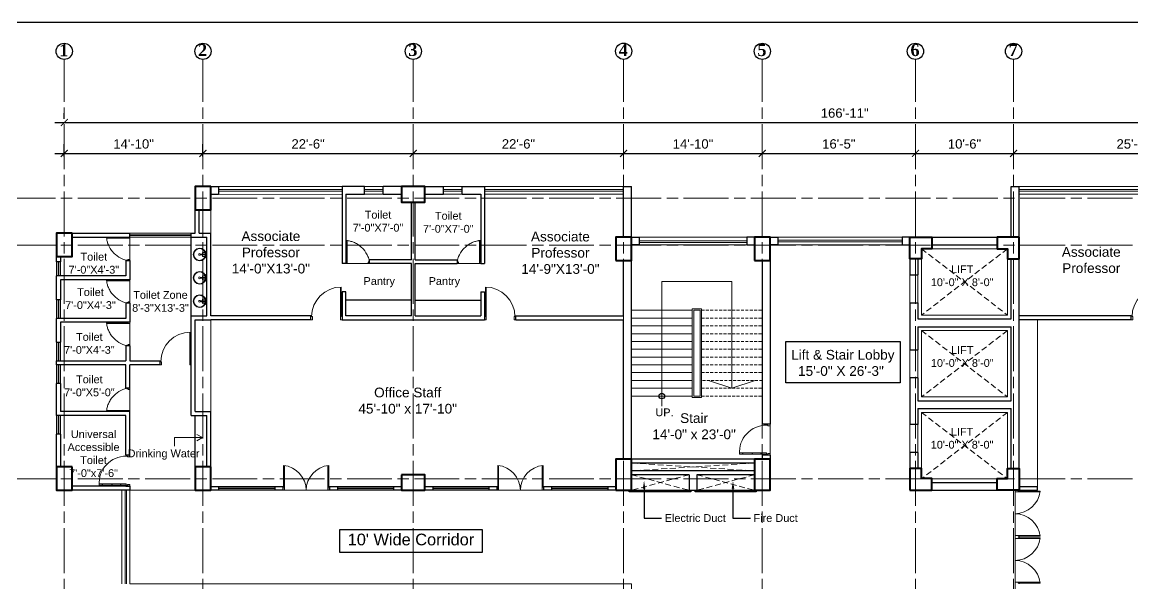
# Model space of a CAD drawing. Header units: inches. Extents: x -12 to 20935469, y -1604 to 24729220.
# Drawn here: x 20895921 to 20897346, y 24719476 to 24720196 of the extents above; entities that cross this region are included whole.
import ezdxf
from ezdxf import colors
from ezdxf.entities.mleader import LeaderData, LeaderLine
from ezdxf.math import Vec2, Vec3

# ---------------------------------------------------------------- set-up
doc = ezdxf.new("R2010")
doc.units = ezdxf.units.IN
doc.header["$LTSCALE"] = 0.03
doc.header["$MEASUREMENT"] = 0
doc.header["$PDMODE"] = 32
doc.header["$PDSIZE"] = 15
doc.linetypes.add('ACAD_ISO08W100', pattern=[36, 24, -3, 6, -3])
doc.linetypes.add('DASHED2', pattern=[0.375, 0.25, -0.125])
for name, color, linetype, lineweight in [('column', 1, 'Continuous', 40), ('Dim Line', 252, 'Continuous', 13), ('Door', 7, 'Continuous', 18), ('Dot', 253, 'Continuous', 0), ('Gas', 21, 'Continuous', 5), ('Glass Line', 252, 'Continuous', 9), ('Grid Line', 252, 'Continuous', 18), ('Hatch', 253, 'Continuous', 15), ('Main Wall', 7, 'Continuous', 30), ('RAIL', 23, 'Continuous', 13), ('STAIR', 46, 'Continuous', 15), ('TOILET FIXTURE', 142, 'Continuous', 5), ('wind.', 150, 'Continuous', 20)]:
    doc.layers.add(name, color=color, linetype=linetype, lineweight=lineweight)
doc.layers.add('FUR', color=251, linetype='Continuous')
doc.layers.add('TEXT', color=7, linetype='Continuous')
doc.styles.add('2', font='swisscl.ttf')
doc.styles.add('RomanS', font='arial.ttf', dxfattribs={"height": 12})
doc.styles.get("Standard").update_dxf_attribs({"font": 'timesbd.ttf'})
doc.dimstyles.new('Aec_Arch_I', dxfattribs={"dimscale": 96, "dimtxt": 12, "dimasz": 0.09375, "dimexe": 0.125, "dimexo": 0.125, "dimgap": 0.0625, "dimtad": 1, "dimdec": 0, "dimzin": 3, "dimdsep": 46, "dimlunit": 4, "dimtxsty": 'RomanS', "dimblk1": 'ARCHTICK', "dimblk2": 'ARCHTICK', "dimsah": 1, "dimcen": 0.09375, "dimdle": 0.125, "dimadec": 0, "dimazin": 0, "dimtfac": 0.75, "dimtdec": 0, "dimtmove": 2, "dimatfit": 3, "dimldrblk": 'ARCHTICK', "dimfxl": 1, "dimfrac": 1, "dimtolj": 1, "dimtzin": 0, "dimarcsym": 0})

# ---------------------------------------------------------------- blocks, each defined once
blk = doc.blocks.new('_ArchTick')
at = {"color": 0, "linetype": 'ByBlock', "lineweight": 35, "const_width": 0.15}
blk.add_lwpolyline([(-0.5, -0.5), (0.5, 0.5)], dxfattribs=at)
blk = doc.blocks.new('*D14')
at = {"layer": 'Defpoints', "color": 0, "transparency": 16777216}
for p in [(20831126.3, 24724578.2), (20830948.3, 24724562.3), (20831126.3, 24724562.3)]:
    blk.add_point(p, dxfattribs=at)
at = {"layer": 'Dim Line', "color": 0, "lineweight": -2, "transparency": 16777216}
for p, q in [((20830948.3, 24724574.3), (20830948.3, 24724590.2)), ((20831126.3, 24724574.3), (20831126.3, 24724590.2)), ((20830936.3, 24724578.2), (20831138.3, 24724578.2))]:
    blk.add_line(p, q, dxfattribs=at)
at = {"layer": 'Dim Line', "color": 0, "lineweight": -2, "transparency": 16777216, "xscale": 9, "yscale": 9, "zscale": 9, "rotation": 180}
blk.add_blockref('_ArchTick', (20830948.3, 24724578.2), dxfattribs=at)
at = {"layer": 'Dim Line', "color": 0, "lineweight": -2, "transparency": 16777216, "xscale": 9, "yscale": 9, "zscale": 9}
blk.add_blockref('_ArchTick', (20831126.3, 24724578.2), dxfattribs=at)
at = {"layer": 'Dim Line', "color": 0, "transparency": 16777216, "insert": (20831037.3, 24724590.3), "char_height": 12, "attachment_point": 5, "style": 'RomanS'}
blk.add_mtext('\\A1;14\'-10"', dxfattribs=at)
blk = doc.blocks.new('*D7')
at = {"layer": 'Defpoints', "color": 0, "transparency": 16777216}
for p in [(20831396.3, 24724578.2), (20831396.3, 24724578.2), (20831126.3, 24724562.3)]:
    blk.add_point(p, dxfattribs=at)
at = {"layer": 'Dim Line', "color": 0, "lineweight": -2, "transparency": 16777216}
for p, q in [((20831126.3, 24724574.3), (20831126.3, 24724590.2)), ((20831114.3, 24724578.2), (20831408.3, 24724578.2))]:
    blk.add_line(p, q, dxfattribs=at)
at = {"layer": 'Dim Line', "color": 0, "lineweight": -2, "transparency": 16777216, "xscale": 9, "yscale": 9, "zscale": 9, "rotation": 180}
blk.add_blockref('_ArchTick', (20831126.3, 24724578.2), dxfattribs=at)
at = {"layer": 'Dim Line', "color": 0, "lineweight": -2, "transparency": 16777216, "xscale": 9, "yscale": 9, "zscale": 9}
blk.add_blockref('_ArchTick', (20831396.3, 24724578.2), dxfattribs=at)
at = {"layer": 'Dim Line', "color": 0, "transparency": 16777216, "insert": (20831261.3, 24724590.3), "char_height": 12, "attachment_point": 5, "style": 'RomanS'}
blk.add_mtext('\\A1;22\'-6"', dxfattribs=at)
blk = doc.blocks.new('*D8')
at = {"layer": 'Defpoints', "color": 0, "transparency": 16777216}
for p in [(20831396.3, 24724578.2), (20831666.3, 24724578.2), (20831666.3, 24724578.2)]:
    blk.add_point(p, dxfattribs=at)
at = {"layer": 'Dim Line', "color": 0, "lineweight": -2, "transparency": 16777216}
blk.add_line((20831384.3, 24724578.2), (20831678.3, 24724578.2), dxfattribs=at)
at = {"layer": 'Dim Line', "color": 0, "lineweight": -2, "transparency": 16777216, "xscale": 9, "yscale": 9, "zscale": 9, "rotation": 180}
blk.add_blockref('_ArchTick', (20831396.3, 24724578.2), dxfattribs=at)
at = {"layer": 'Dim Line', "color": 0, "lineweight": -2, "transparency": 16777216, "xscale": 9, "yscale": 9, "zscale": 9}
blk.add_blockref('_ArchTick', (20831666.3, 24724578.2), dxfattribs=at)
at = {"layer": 'Dim Line', "color": 0, "transparency": 16777216, "insert": (20831531.3, 24724590.3), "char_height": 12, "attachment_point": 5, "style": 'RomanS'}
blk.add_mtext('\\A1;22\'-6"', dxfattribs=at)
blk = doc.blocks.new('*D9')
at = {"layer": 'Defpoints', "color": 0, "transparency": 16777216}
for p in [(20831666.3, 24724578.2), (20831844.3, 24724578.2), (20831844.3, 24724578.2)]:
    blk.add_point(p, dxfattribs=at)
at = {"layer": 'Dim Line', "color": 0, "lineweight": -2, "transparency": 16777216}
blk.add_line((20831654.3, 24724578.2), (20831856.3, 24724578.2), dxfattribs=at)
at = {"layer": 'Dim Line', "color": 0, "lineweight": -2, "transparency": 16777216, "xscale": 9, "yscale": 9, "zscale": 9, "rotation": 180}
blk.add_blockref('_ArchTick', (20831666.3, 24724578.2), dxfattribs=at)
at = {"layer": 'Dim Line', "color": 0, "lineweight": -2, "transparency": 16777216, "xscale": 9, "yscale": 9, "zscale": 9}
blk.add_blockref('_ArchTick', (20831844.3, 24724578.2), dxfattribs=at)
at = {"layer": 'Dim Line', "color": 0, "transparency": 16777216, "insert": (20831755.3, 24724590.3), "char_height": 12, "attachment_point": 5, "style": 'RomanS'}
blk.add_mtext('\\A1;14\'-10"', dxfattribs=at)
blk = doc.blocks.new('*D21')
at = {"layer": 'Defpoints', "color": 0, "transparency": 16777216}
for p in [(20831844.3, 24724578.2), (20832040.8, 24724578.2), (20832040.8, 24724578.2)]:
    blk.add_point(p, dxfattribs=at)
at = {"layer": 'Dim Line', "color": 0, "lineweight": -2, "transparency": 16777216}
for p, q in [((20831832.3, 24724578.2), (20832052.8, 24724578.2)), ((20831844.3, 24724566.2), (20831844.3, 24724566.2)), ((20832040.8, 24724566.2), (20832040.8, 24724566.2))]:
    blk.add_line(p, q, dxfattribs=at)
at = {"layer": 'Dim Line', "color": 0, "lineweight": -2, "transparency": 16777216, "xscale": 9, "yscale": 9, "zscale": 9, "rotation": 180}
blk.add_blockref('_ArchTick', (20831844.3, 24724578.2), dxfattribs=at)
at = {"layer": 'Dim Line', "color": 0, "lineweight": -2, "transparency": 16777216, "xscale": 9, "yscale": 9, "zscale": 9}
blk.add_blockref('_ArchTick', (20832040.8, 24724578.2), dxfattribs=at)
at = {"layer": 'Dim Line', "color": 0, "transparency": 16777216, "insert": (20831942.5, 24724590.3), "char_height": 12, "attachment_point": 5, "style": 'RomanS'}
blk.add_mtext('\\A1;16\'-5"', dxfattribs=at)
blk = doc.blocks.new('*D22')
at = {"layer": 'Defpoints', "color": 0, "transparency": 16777216}
for p in [(20832040.8, 24724578.2), (20832166.8, 24724578.2), (20832166.8, 24724578.2)]:
    blk.add_point(p, dxfattribs=at)
at = {"layer": 'Dim Line', "color": 0, "lineweight": -2, "transparency": 16777216}
for p, q in [((20832028.8, 24724578.2), (20832178.8, 24724578.2)), ((20832040.8, 24724566.2), (20832040.8, 24724566.2)), ((20832166.8, 24724566.2), (20832166.8, 24724566.2))]:
    blk.add_line(p, q, dxfattribs=at)
at = {"layer": 'Dim Line', "color": 0, "lineweight": -2, "transparency": 16777216, "xscale": 9, "yscale": 9, "zscale": 9, "rotation": 180}
blk.add_blockref('_ArchTick', (20832040.8, 24724578.2), dxfattribs=at)
at = {"layer": 'Dim Line', "color": 0, "lineweight": -2, "transparency": 16777216, "xscale": 9, "yscale": 9, "zscale": 9}
blk.add_blockref('_ArchTick', (20832166.8, 24724578.2), dxfattribs=at)
at = {"layer": 'Dim Line', "color": 0, "transparency": 16777216, "insert": (20832103.8, 24724590.3), "char_height": 12, "attachment_point": 5, "style": 'RomanS'}
blk.add_mtext('\\A1;10\'-6"', dxfattribs=at)
blk = doc.blocks.new('*D23')
at = {"layer": 'Defpoints', "color": 0, "transparency": 16777216}
for p in [(20832166.8, 24724578.2), (20832473.8, 24724578.2), (20832473.8, 24724578.2)]:
    blk.add_point(p, dxfattribs=at)
at = {"layer": 'Dim Line', "color": 0, "lineweight": -2, "transparency": 16777216}
for p, q in [((20832154.8, 24724578.2), (20832485.8, 24724578.2)), ((20832166.8, 24724566.2), (20832166.8, 24724566.2)), ((20832473.8, 24724566.2), (20832473.8, 24724566.2))]:
    blk.add_line(p, q, dxfattribs=at)
at = {"layer": 'Dim Line', "color": 0, "lineweight": -2, "transparency": 16777216, "xscale": 9, "yscale": 9, "zscale": 9, "rotation": 180}
blk.add_blockref('_ArchTick', (20832166.8, 24724578.2), dxfattribs=at)
at = {"layer": 'Dim Line', "color": 0, "lineweight": -2, "transparency": 16777216, "xscale": 9, "yscale": 9, "zscale": 9}
blk.add_blockref('_ArchTick', (20832473.8, 24724578.2), dxfattribs=at)
at = {"layer": 'Dim Line', "color": 0, "transparency": 16777216, "insert": (20832320.3, 24724590.3), "char_height": 12, "attachment_point": 5, "style": 'RomanS'}
blk.add_mtext('\\A1;25\'-7"', dxfattribs=at)
blk = doc.blocks.new('*D13')
at = {"layer": 'Defpoints', "color": 0, "transparency": 16777216}
for p in [(20832951.8, 24724617.8), (20830948.3, 24724610.7), (20832951.8, 24724610.7)]:
    blk.add_point(p, dxfattribs=at)
at = {"layer": 'Dim Line', "color": 0, "lineweight": -2, "transparency": 16777216}
for p, q in [((20830948.3, 24724622.7), (20830948.3, 24724629.8)), ((20832951.8, 24724622.7), (20832951.8, 24724629.8)), ((20830936.3, 24724617.8), (20832963.8, 24724617.8))]:
    blk.add_line(p, q, dxfattribs=at)
at = {"layer": 'Dim Line', "color": 0, "lineweight": -2, "transparency": 16777216, "xscale": 9, "yscale": 9, "zscale": 9, "rotation": 180}
blk.add_blockref('_ArchTick', (20830948.3, 24724617.8), dxfattribs=at)
at = {"layer": 'Dim Line', "color": 0, "lineweight": -2, "transparency": 16777216, "xscale": 9, "yscale": 9, "zscale": 9}
blk.add_blockref('_ArchTick', (20832951.8, 24724617.8), dxfattribs=at)
at = {"layer": 'Dim Line', "color": 0, "transparency": 16777216, "insert": (20831950, 24724629.9), "char_height": 12, "attachment_point": 5, "style": 'RomanS'}
blk.add_mtext('\\A1;166\'-11"', dxfattribs=at)
blk = doc.blocks.new('Door_45')
at = {"layer": 'Door'}
for p, q in [((1.5, 5), (1.5, 44)), ((1.5, 40), (2.2, 40)), ((2.2, 40), (2.2, 39.5)), ((2.2, 39.5), (2.7, 39.5)), ((2.7, 39.5), (2.7, 40)), ((2.7, 40), (3.5, 40)), ((3.5, 44), (3.5, 5)), ((1.5, 25.8), (2.2, 25.8)), ((2.2, 25.8), (2.2, 25.3)), ((2.2, 25.3), (2.7, 25.3)), ((2.7, 25.8), (3.5, 25.8)), ((2.7, 25.3), (2.7, 25.8)), ((0, 0), (0, 5)), ((0, 5), (1.5, 5)), ((1.5, 12.6), (2.2, 12.6)), ((3.5, 5), (1.5, 5)), ((1.5, 5), (1.5, 3)), ((1.5, 3), (2.5, 3)), ((2.2, 12.6), (2.2, 13.1)), ((2.2, 13.1), (2.7, 13.1)), ((2.5, 3), (2.5, 0)), ((2.7, 13.1), (2.7, 12.6)), ((2.7, 12.6), (3.5, 12.6)), ((42.5, 3), (42.5, 0)), ((43.5, 3), (42.5, 3)), ((45, 5), (43.5, 5)), ((43.5, 5), (43.5, 3)), ((45, 0), (45, 5)), ((2.5, 0), (0, 0)), ((42.5, 0), (45, 0))]:
    blk.add_line(p, q, dxfattribs=at)
blk.add_arc((4.7, 5.3), 38.8, 359.6233, 94.6685, dxfattribs=at)
blk = doc.blocks.new('A$C36295410')
at = {"layer": 'Door'}
for p, q in [((1, 4), (1, 32)), ((2, 0), (2, 32)), ((58, 0), (58, 32)), ((59, 4), (59, 32)), ((1, 5), (0, 5)), ((2, 4), (1, 4)), ((58, 4), (59, 4)), ((59, 5), (60, 5)), ((2, 0), (0, 0)), ((58, 0), (60, 0))]:
    blk.add_line(p, q, dxfattribs=at)
for centre, start, end in [((-2.5, -0.3), 0.5906, 83.7783), ((62.5, -0.3), 96.2217, 179.4094)]:
    blk.add_arc(centre, 32.5, start, end, dxfattribs=at)
blk = doc.blocks.new('sssss-flat-876')
at = {"layer": 'Door', "linetype": 'Continuous', "ltscale": 3}
blk.add_line((3666.5, 84027.2), (3666.5, 84055.7), dxfattribs=at)
at = {"layer": 'Door', "linetype": 'Continuous', "ltscale": 3, "extrusion": (-7.21527e-09, -3.35624e-18, 1), "elevation": 0}
for points in [[(3666.5, 84057.2), (3666.5, 84055.7), (3668.4, 84055.7), (3668.4, 84056.5), (3670.2, 84056.5), (3670.2, 84057.2)], [(3668.4, 84055.7), (3696.2, 84055.7), (3696.2, 84056.5), (3668.4, 84056.5)]]:
    blk.add_lwpolyline(points, close=True, dxfattribs=at)
at = {"layer": 'Door', "linetype": 'Continuous', "ltscale": 3, "flags": 128}
blk.add_lwpolyline([(3670.2, 84027.2, 0.04096), (3675.5, 84028.9, 0.082496), (3684.9, 84034.8, 0.052187), (3689.7, 84040, 0.043988), (3692.9, 84045, 0.036571), (3694.8, 84049.6, 0.034751), (3695.9, 84054.2, 0.011435), (3696.2, 84055.7)], format="xyb", dxfattribs=at)
at = {"layer": 'Door', "linetype": 'Continuous', "ltscale": 3}
blk.add_lwpolyline([(3666.5, 84027.2), (3666.5, 84028.7), (3668.4, 84028.7), (3668.4, 84027.9), (3670.2, 84027.9), (3670.2, 84027.2)], close=True, dxfattribs=at)
blk = doc.blocks.new('$D40')
at = {"layer": 'Door'}
for p, q in [((1, 4), (1, 42)), ((2, 0), (2, 42)), ((1, 5), (0, 5)), ((2, 0), (0, 0)), ((2, 4), (1, 4)), ((39, 4), (38, 4)), ((38, 4), (38, 0)), ((40, 0), (38, 0)), ((40, 5), (39, 5)), ((39, 5), (39, 4))]:
    blk.add_line(p, q, dxfattribs=at)
blk.add_arc((1, 4), 38, 0, 90, dxfattribs=at)
blk = doc.blocks.new('7-flat-72')
at = {"layer": 'Glass Line', "color": 8, "ltscale": 20}
for p, q in [((-64478.7, 376960.5), (-64480.3, 376960.5)), ((-64480.3, 376959.5), (-64480.3, 376960.5)), ((-64480.3, 376959.5), (-64480.3, 376960.5)), ((-64478.7, 376959.5), (-64480.3, 376959.5)), ((-64480.3, 376959.1), (-64480.3, 376959.4)), ((-64478.7, 376959.4), (-64480.3, 376959.4)), ((-64478.7, 376959.1), (-64480.3, 376959.1)), ((-64480.2, 376959.4), (-64480.2, 376959.5)), ((-64480.1, 376959.5), (-64480.1, 376960.5)), ((-64479.9, 376959.5), (-64479.9, 376960.5)), ((-64479.5, 376959.5), (-64479.5, 376960.5)), ((-64479.1, 376959.5), (-64479.1, 376960.5)), ((-64478.9, 376959.5), (-64478.9, 376960.5)), ((-64478.9, 376959.4), (-64478.9, 376959.5)), ((-64478.8, 376959.5), (-64478.8, 376960.5)), ((-64478.7, 376959.5), (-64478.7, 376960.5)), ((-64478.7, 376959.1), (-64478.7, 376959.4)), ((-64475.1, 376959.4), (-64476.9, 376959.4)), ((-64476.9, 376959.1), (-64476.9, 376959.4)), ((-64475.1, 376959.1), (-64476.9, 376959.1)), ((-64476.6, 376959.4), (-64476.6, 376966.6)), ((-64475.5, 376966.6), (-64476.6, 376966.6)), ((-64475.5, 376959.4), (-64475.5, 376966.6)), ((-64475.1, 376959.1), (-64475.1, 376959.4)), ((-64473.3, 376960.5), (-64471.7, 376960.5)), ((-64473.3, 376959.5), (-64473.3, 376960.5)), ((-64473.3, 376959.5), (-64473.3, 376960.5)), ((-64473.3, 376959.5), (-64471.7, 376959.5)), ((-64473.3, 376959.1), (-64473.3, 376959.4)), ((-64473.3, 376959.4), (-64471.7, 376959.4)), ((-64473.3, 376959.1), (-64471.7, 376959.1)), ((-64473.1, 376959.5), (-64473.1, 376960.5)), ((-64473.1, 376959.4), (-64473.1, 376959.5)), ((-64472.9, 376959.5), (-64472.9, 376960.5)), ((-64472.5, 376959.5), (-64472.5, 376960.5)), ((-64472.1, 376959.5), (-64472.1, 376960.5)), ((-64471.9, 376959.5), (-64471.9, 376960.5)), ((-64471.9, 376959.4), (-64471.9, 376959.5)), ((-64471.8, 376959.5), (-64471.8, 376960.5)), ((-64471.7, 376959.5), (-64471.7, 376960.5)), ((-64471.7, 376959.1), (-64471.7, 376959.4))]:
    blk.add_line(p, q, dxfattribs=at)
blk.add_circle((-64476, 376968.4, 0), 1.08, dxfattribs=at)
for radius, start, end in [(8.1, 273.8334, 266.1883), (7.55, 274.115, 265.9068)]:
    blk.add_arc((-64476, 376968.4, 0), radius, start, end, dxfattribs=at)
blk = doc.blocks.new('SFSFSFS-flat-72')
at = {"layer": 'TOILET FIXTURE', "ltscale": 0.2}
blk.add_lwpolyline([(-3918.5, -3608.1), (-3918.5, -3602.7), (-3923.9, -3602.7), (-3923.9, -3608.1)], close=True, dxfattribs=at)
at = {"layer": 'TOILET FIXTURE', "ltscale": 20}
blk.add_blockref('7-flat-72', (60554.8, -380567.2), dxfattribs=at)
blk = doc.blocks.new('fff')
at = {"layer": 'Grid Line', "color": 252, "linetype": 'ACAD_ISO08W100', "lineweight": 9, "ltscale": 80, "true_color": 0x939598}
for p, q in [((20830948.3, 24723521.1), (20830948.3, 24724698.8)), ((20831126.3, 24723521.1), (20831126.3, 24724698.8)), ((20831396.3, 24723521.1), (20831396.3, 24724698.8)), ((20831666.3, 24723521.1), (20831666.3, 24724698.8)), ((20831844.3, 24723521.1), (20831844.3, 24724698.8)), ((20832040.8, 24723521.1), (20832040.8, 24724698.8)), ((20832166.8, 24723521.1), (20832166.8, 24724698.8)), ((20833096.9, 24724520.6), (20830726.1, 24724520.6)), ((20833096.9, 24724460.6), (20830726.1, 24724460.6)), ((20833096.9, 24724160.7), (20830726.1, 24724160.7))]:
    blk.add_line(p, q, dxfattribs=at)
at = {"layer": 'Dim Line'}
for base, p1, p2, picture, middle in [((20832951.7523, 24724617.8128), (20830948.3088, 24724610.7482), (20832951.7523, 24724610.7482), '*D13', (20831950.0306, 24724629.9397)), ((20831126.3, 24724578.2), (20830948.3, 24724562.3), (20831126.3, 24724562.3), '*D14', (20831037.3, 24724590.3)), ((20831396.3, 24724578.2), (20831126.3, 24724562.3), (20831396.3, 24724578.2), '*D7', (20831261.3, 24724590.3)), ((20831666.3, 24724578.2), (20831396.3, 24724578.2), (20831666.3, 24724578.2), '*D8', (20831531.3, 24724590.3)), ((20831844.3, 24724578.2), (20831666.3, 24724578.2), (20831844.3, 24724578.2), '*D9', (20831755.3, 24724590.3)), ((20832040.7792, 24724578.1666), (20831844.25, 24724578.1666), (20832040.7792, 24724578.1666), '*D21', (20831942.5146, 24724590.2934)), ((20832166.8, 24724578.2), (20832040.8, 24724578.2), (20832166.8, 24724578.2), '*D22', (20832103.8, 24724590.3)), ((20832473.8, 24724578.2), (20832166.8, 24724578.2), (20832473.8, 24724578.2), '*D23', (20832320.3, 24724590.3))]:
    dim = blk.add_linear_dim(base=base, p1=p1, p2=p2, dimstyle='Aec_Arch_I', dxfattribs=at)
    dim.commit()
    dim.dimension.update_dxf_attribs({"geometry": picture, "text_midpoint": middle})

msp = doc.modelspace()

# ---------------------------------------------------------------- linework, layer by layer
for p, q in [((20896137.6, 24719819.5), (20896137.6, 24719920.5)), ((20896407.2, 24719887.5), (20896407.2, 24719887.5)), ((20896420.1, 24719839.5), (20896336.1, 24719839.5)), ((20896425.1, 24719839.5), (20896509.1, 24719839.5)), ((20896142.6, 24719625.6), (20896142.6, 24719691.6)), ((20896053.6, 24719600.8), (20896058.6, 24719600.8)), ((20896255.1, 24719600.6), (20896255.1, 24719595.6)), ((20896315.1, 24719600.6), (20896315.1, 24719595.6)), ((20896530.1, 24719595.6), (20896530.1, 24719600.6)), ((20896590.1, 24719595.6), (20896590.1, 24719600.6))]:
    msp.add_line(p, q)
for points in [[(20896900.9, 24719786.4), (20897047.4, 24719786.4), (20897047.4, 24719733.7), (20896900.9, 24719733.7)], [(20896699.5, 24719595.6), (20896778.8, 24719595.6), (20896778.8, 24719593.6), (20896699.5, 24719593.6)], [(20896784.6, 24719595.6), (20896862.8, 24719595.6), (20896862.8, 24719593.6), (20896784.6, 24719593.6)], [(20896328.1, 24719545.3), (20896510.8, 24719545.3), (20896510.8, 24719515.7), (20896328.1, 24719515.7)]]:
    msp.add_lwpolyline(points, close=True)
msp.add_circle((20896741.6, 24719716.6), 3.61)
at = {"layer": 'column', "lineweight": 40, "ltscale": 20}
for points in [[(20896162.6, 24719985.5), (20896142.6, 24719985.5), (20896142.6, 24719955.5), (20896162.6, 24719955.5)], [(20896407.6, 24719985.5), (20896407.6, 24719965.5), (20896437.6, 24719965.5), (20896437.6, 24719985.5)], [(20895984.6, 24719925.5), (20895964.6, 24719925.5), (20895964.6, 24719895.5), (20895984.6, 24719895.5)], [(20896682.6, 24719890.6), (20896702.6, 24719890.6), (20896702.6, 24719920.6), (20896682.6, 24719920.6)], [(20896860.6, 24719890.6), (20896880.6, 24719890.6), (20896880.6, 24719920.6), (20896860.6, 24719920.6)], [(20895984.6, 24719625.6), (20895964.6, 24719625.6), (20895964.6, 24719595.6), (20895984.6, 24719595.6)], [(20896162.6, 24719625.6), (20896142.6, 24719625.6), (20896142.6, 24719595.6), (20896162.6, 24719595.6)], [(20896682.6, 24719595.6), (20896702.6, 24719595.6), (20896702.6, 24719635.6), (20896682.6, 24719635.6)], [(20896860.6, 24719595.6), (20896880.6, 24719595.6), (20896880.6, 24719635.6), (20896860.6, 24719635.6)], [(20896407.6, 24719615.6), (20896407.6, 24719595.6), (20896437.6, 24719595.6), (20896437.6, 24719615.6)]]:
    msp.add_lwpolyline(points, close=True, dxfattribs=at)
for points in [[(20897060.1, 24719920.6), (20897088.1, 24719920.6), (20897088.1, 24719905.6), (20897075.1, 24719905.6), (20897075.1, 24719892.6), (20897060.1, 24719892.6), (20897060.1, 24719920.6)], [(20897200.1, 24719920.6), (20897172.1, 24719920.6), (20897172.1, 24719905.6), (20897185.1, 24719905.6), (20897185.1, 24719892.6), (20897200.1, 24719892.6), (20897200.1, 24719920.6)], [(20897060.1, 24719595.6), (20897088.1, 24719595.6), (20897088.1, 24719610.6), (20897075.1, 24719610.6), (20897075.1, 24719623.6), (20897060.1, 24719623.6), (20897060.1, 24719595.6)], [(20897200.1, 24719595.6), (20897172.1, 24719595.6), (20897172.1, 24719610.6), (20897185.1, 24719610.6), (20897185.1, 24719623.6), (20897200.1, 24719623.6), (20897200.1, 24719595.6)]]:
    msp.add_lwpolyline(points, dxfattribs=at)
at = {"layer": 'Defpoints'}
msp.add_lwpolyline([(20895720.1, 24720196.3), (20898159, 24720196.3), (20898159, 24718737.8), (20895720.1, 24718737.8)], close=True, dxfattribs=at)
at = {"layer": 'Dot', "linetype": 'DASHED2', "lineweight": 0, "ltscale": 1000}
for p, q in [((20896702.6, 24719630.6), (20896860.6, 24719620.6)), ((20896860.6, 24719630.6), (20896702.6, 24719620.6)), ((20896776.6, 24719615.6), (20896702.6, 24719595.6)), ((20896702.6, 24719615.6), (20896776.6, 24719595.6)), ((20896786.6, 24719615.6), (20896860.6, 24719595.6)), ((20896860.6, 24719615.6), (20896786.6, 24719595.6))]:
    msp.add_line(p, q, dxfattribs=at)
for points in [[(20897075.1, 24719905.6), (20897185.1, 24719820.6), (20897185.1, 24719905.6), (20897075.1, 24719820.6)], [(20897075.1, 24719800.6), (20897185.1, 24719715.6), (20897185.1, 24719800.6), (20897075.1, 24719715.6)], [(20897075.1, 24719695.6), (20897185.2, 24719610.5), (20897185.2, 24719695.6), (20897075.1, 24719610.5)]]:
    msp.add_lwpolyline(points, dxfattribs=at)
at = {"layer": 'Gas', "color": 0, "lineweight": 5}
for points in [[(20897075.1, 24719820.6), (20897185.1, 24719820.6), (20897185.1, 24719905.6), (20897075.1, 24719905.6)], [(20896792.6, 24719714.6), (20896780.6, 24719714.6), (20896780.6, 24719828.6), (20896792.6, 24719828.6)], [(20896790.6, 24719716.6), (20896782.6, 24719716.6), (20896782.6, 24719826.6), (20896790.6, 24719826.6)], [(20897075.1, 24719715.6), (20897185.1, 24719715.6), (20897185.1, 24719800.6), (20897075.1, 24719800.6)], [(20897075.1, 24719610.5), (20897185.2, 24719610.5), (20897185.2, 24719695.6), (20897075.1, 24719695.6)]]:
    msp.add_lwpolyline(points, close=True, dxfattribs=at)
at = {"layer": 'Hatch', "lineweight": 5}
for p, q in [((20896162.6, 24719925.5), (20896162.6, 24719955.4)), ((20896162.6, 24719696.6), (20896162.6, 24719814.5)), ((20897223.9, 24719600.6), (20897223.9, 24719814.5))]:
    msp.add_line(p, q, dxfattribs=at)
at = {"layer": 'Hatch'}
msp.add_lwpolyline([(20897195.1, 24719354.5), (20897195.1, 24719595.6), (20897060.1, 24719595.6), (20897060.1, 24719910.6), (20896880.6, 24719910.6), (20896880.6, 24719595.6), (20896058.6, 24719595.6), (20896058.6, 24719475.4), (20896702.6, 24719475.4), (20896702.6, 24719354.5)], close=True, dxfattribs=at)
at = {"layer": 'Main Wall', "lineweight": 30}
for p, q in [((20896359.9, 24719985.5), (20896331.1, 24719985.5)), ((20896331.1, 24719985.5), (20896331.1, 24719886.5)), ((20896359.9, 24719975.5), (20896359.9, 24719985.5)), ((20896407.6, 24719985.5), (20896383.9, 24719985.5)), ((20896383.9, 24719975.5), (20896383.9, 24719985.5)), ((20896437.6, 24719985.5), (20896461.4, 24719985.5)), ((20896461.4, 24719975.5), (20896461.4, 24719985.5)), ((20896485.4, 24719985.5), (20896514.1, 24719985.5)), ((20896485.4, 24719975.5), (20896485.4, 24719985.5)), ((20896514.1, 24719985.5), (20896514.1, 24719886.5)), ((20896692.6, 24719985.5), (20896702.6, 24719985.5)), ((20896692.6, 24719920.6), (20896692.6, 24719985.5)), ((20896702.6, 24719920.6), (20896702.6, 24719985.5)), ((20897200.1, 24719623.6), (20897200.1, 24719985.5)), ((20896336.1, 24719975.5), (20896359.9, 24719975.5)), ((20896336.1, 24719975.5), (20896336.1, 24719886.5)), ((20896383.9, 24719975.5), (20896407.6, 24719975.5)), ((20896437.6, 24719975.5), (20896461.4, 24719975.5)), ((20896437.6, 24719975.5), (20896437.6, 24719975.5)), ((20896485.4, 24719975.5), (20896509.1, 24719975.5)), ((20896509.1, 24719975.5), (20896509.1, 24719886.5)), ((20896142.6, 24719925.5), (20896142.6, 24719955.5)), ((20896147.6, 24719925.5), (20896147.6, 24719955.5)), ((20896420.1, 24719891.5), (20896420.1, 24719965.5)), ((20896425.1, 24719891.5), (20896425.1, 24719965.5)), ((20896692.6, 24719939.5), (20896692.6, 24719939.5)), ((20895984.6, 24719925.5), (20896058.6, 24719925.5)), ((20896058.6, 24719920.5), (20896058.6, 24719925.5)), ((20896137.6, 24719925.5), (20896142.6, 24719925.5)), ((20896137.6, 24719920.5), (20896137.6, 24719925.5)), ((20896147.6, 24719925.5), (20896162.6, 24719925.5)), ((20896162.6, 24719819.5), (20896162.6, 24719925.5)), ((20896692.6, 24719933.5), (20896692.6, 24719933.5)), ((20895984.6, 24719920.5), (20896058.6, 24719920.5)), ((20896137.6, 24719920.5), (20896157.6, 24719920.5)), ((20896157.6, 24719819.5), (20896157.6, 24719920.5)), ((20896420.1, 24719891.5), (20896420.1, 24719910.5)), ((20896425.1, 24719891.5), (20896425.1, 24719910.5)), ((20896702.6, 24719635.6), (20896702.6, 24719910.6)), ((20897070.1, 24719920.6), (20897190.1, 24719920.6)), ((20897088.1, 24719910.6), (20897172.1, 24719910.6)), ((20895964.6, 24719888.8), (20895964.6, 24719895.5)), ((20896053.6, 24719890.5), (20896058.6, 24719890.5)), ((20896053.6, 24719890.5), (20896053.6, 24719870.8)), ((20896336.1, 24719886.5), (20896331.1, 24719886.5)), ((20896366.1, 24719891.5), (20896366.1, 24719886.5)), ((20896420.1, 24719891.5), (20896366.1, 24719891.5)), ((20896420.1, 24719886.5), (20896366.1, 24719886.5)), ((20896420.1, 24719819.5), (20896420.1, 24719886.5)), ((20896425.1, 24719891.5), (20896479.1, 24719891.5)), ((20896425.1, 24719886.5), (20896479.1, 24719886.5)), ((20896425.1, 24719819.5), (20896425.1, 24719886.5)), ((20896479.1, 24719891.5), (20896479.1, 24719886.5)), ((20896509.1, 24719886.5), (20896514.1, 24719886.5)), ((20896692.6, 24719819.5), (20896692.6, 24719890.6)), ((20896870.6, 24719890.6), (20896870.6, 24719680.6)), ((20896880.6, 24719890.6), (20896880.6, 24719680.6)), ((20896053.6, 24719870.8), (20895964.6, 24719870.8)), ((20895964.6, 24719840.2), (20895964.6, 24719870.8)), ((20897060.1, 24719872.1), (20897070.1, 24719872.1)), ((20896058.6, 24719865.8), (20895969.6, 24719865.8)), ((20896331.1, 24719850.5), (20896331.1, 24719814.5)), ((20896336.1, 24719850.5), (20896331.1, 24719850.5)), ((20896336.1, 24719819.5), (20896336.1, 24719850.5)), ((20896509.1, 24719850.5), (20896514.1, 24719850.5)), ((20896509.1, 24719850.5), (20896509.1, 24719819.5)), ((20896514.1, 24719850.5), (20896514.1, 24719814.5)), ((20896053.6, 24719835.8), (20896053.6, 24719816.2)), ((20896058.6, 24719835.8), (20896053.6, 24719835.8)), ((20897060.1, 24719836.1), (20897070.1, 24719836.1)), ((20896053.6, 24719816.2), (20895964.6, 24719816.2)), ((20895964.6, 24719785.6), (20895964.6, 24719816.2)), ((20896058.6, 24719811.2), (20895969.6, 24719811.2)), ((20895969.6, 24719811.2), (20895969.6, 24719785.6)), ((20896137.6, 24719761.6), (20896137.6, 24719819.5)), ((20896137.6, 24719819.5), (20896157.6, 24719819.5)), ((20896142.6, 24719696.6), (20896142.6, 24719814.5)), ((20896142.6, 24719814.5), (20896162.6, 24719814.5)), ((20896291.1, 24719819.5), (20896162.6, 24719819.5)), ((20896291.1, 24719814.5), (20896162.6, 24719814.5)), ((20896291.1, 24719814.5), (20896291.1, 24719819.5)), ((20896331.1, 24719814.5), (20896514.1, 24719814.5)), ((20896420.1, 24719819.5), (20896336.1, 24719819.5)), ((20896425.1, 24719819.5), (20896509.1, 24719819.5)), ((20896554.1, 24719819.5), (20896692.6, 24719819.5)), ((20896554.1, 24719814.5), (20896554.1, 24719819.5)), ((20896554.1, 24719814.5), (20896692.6, 24719814.5)), ((20896692.6, 24719635.6), (20896692.6, 24719814.5)), ((20897070.1, 24719815.6), (20897190.1, 24719815.6)), ((20897344.1, 24719819.5), (20897200.1, 24719819.5)), ((20897344.1, 24719814.5), (20897200.1, 24719814.5)), ((20897344.1, 24719814.5), (20897344.1, 24719819.5)), ((20897070.1, 24719805.6), (20897190.1, 24719805.6)), ((20895964.6, 24719785.6), (20895969.6, 24719785.6)), ((20896058.6, 24719781.2), (20896053.6, 24719781.2)), ((20897060.1, 24719776.1), (20897070.1, 24719776.1)), ((20895964.6, 24719761.6), (20896053.6, 24719761.6)), ((20895964.6, 24719756.6), (20895964.6, 24719761.6)), ((20896053.6, 24719756.6), (20895964.6, 24719756.6)), ((20896053.6, 24719726.6), (20896053.6, 24719756.6)), ((20896058.6, 24719726.6), (20896058.6, 24719756.6)), ((20896097.6, 24719756.6), (20896058.6, 24719756.6)), ((20896097.6, 24719756.6), (20896097.6, 24719761.6)), ((20896137.6, 24719691.6), (20896137.6, 24719761.6)), ((20897070.1, 24719740.1), (20897060.1, 24719740.1)), ((20895969.6, 24719732.6), (20895964.6, 24719732.6)), ((20895964.6, 24719691.6), (20895964.6, 24719732.6)), ((20895969.6, 24719732.6), (20895969.6, 24719696.6)), ((20896058.6, 24719726.6), (20896053.6, 24719726.6)), ((20897070.1, 24719710.6), (20897190.1, 24719710.6)), ((20896058.6, 24719696.6), (20895969.6, 24719696.6)), ((20896058.6, 24719640.8), (20896058.6, 24719696.6)), ((20896142.6, 24719696.6), (20896162.6, 24719696.6)), ((20896162.6, 24719625.6), (20896162.6, 24719696.6)), ((20897070.1, 24719700.6), (20897190.1, 24719700.6)), ((20896053.6, 24719691.6), (20895964.6, 24719691.6)), ((20896053.6, 24719640.8), (20896053.6, 24719691.6)), ((20896137.6, 24719691.6), (20896157.6, 24719691.6)), ((20896157.6, 24719625.6), (20896157.6, 24719691.6)), ((20895964.6, 24719625.6), (20895964.6, 24719667.6)), ((20895969.6, 24719667.6), (20895964.6, 24719667.6)), ((20895969.6, 24719667.6), (20895969.6, 24719625.6)), ((20896880.6, 24719680.6), (20896870.6, 24719680.6)), ((20897070.1, 24719680.1), (20897060.1, 24719680.1)), ((20896058.6, 24719640.8), (20896053.6, 24719640.8)), ((20896870.6, 24719640.6), (20896870.6, 24719635.6)), ((20896880.6, 24719640.6), (20896870.6, 24719640.6)), ((20896880.6, 24719640.6), (20896880.6, 24719635.6)), ((20897070.1, 24719644.1), (20897060.1, 24719644.1)), ((20896860.6, 24719635.6), (20896702.6, 24719635.6)), ((20896860.6, 24719630.6), (20896702.6, 24719630.6)), ((20896860.6, 24719620.6), (20896702.6, 24719620.6)), ((20896776.6, 24719615.6), (20896702.6, 24719615.6)), ((20896776.6, 24719615.6), (20896776.6, 24719595.6)), ((20896860.6, 24719615.6), (20896786.6, 24719615.6)), ((20896786.6, 24719615.6), (20896786.6, 24719595.6)), ((20896058.6, 24719600.8), (20895984.6, 24719600.8)), ((20896058.6, 24719600.8), (20896058.6, 24719595.7)), ((20896162.6, 24719600.6), (20896172.6, 24719600.6)), ((20896172.6, 24719600.6), (20896172.6, 24719595.6)), ((20896245.1, 24719595.6), (20896245.1, 24719600.6)), ((20896315.1, 24719595.6), (20896315.1, 24719600.6)), ((20896397.6, 24719595.6), (20896397.6, 24719600.6)), ((20896437.6, 24719595.6), (20896437.6, 24719600.6)), ((20896520.1, 24719595.6), (20896520.1, 24719600.6)), ((20896590.1, 24719595.6), (20896590.1, 24719600.6)), ((20896672.6, 24719595.6), (20896672.6, 24719600.6)), ((20897200.1, 24719600.6), (20897223.9, 24719600.6)), ((20897223.9, 24719595.6), (20897223.9, 24719600.6)), ((20896058.6, 24719595.7), (20895984.6, 24719595.7)), ((20896172.6, 24719595.6), (20896162.6, 24719595.6)), ((20896776.6, 24719595.6), (20896786.6, 24719595.6)), ((20897088.1, 24719595.6), (20897172.1, 24719595.6)), ((20897200.1, 24719595.6), (20897223.9, 24719595.6))]:
    msp.add_line(p, q, dxfattribs=at)
for points in [[(20896162.6, 24719985.5), (20896172.6, 24719985.5), (20896172.6, 24719975.4), (20896162.6, 24719975.4)], [(20897190.1, 24719920.6), (20897190.1, 24719985.5), (20897200.1, 24719985.5)], [(20896702.6, 24719920.6), (20896712.6, 24719920.6), (20896712.6, 24719910.6), (20896702.6, 24719910.6)], [(20896860.6, 24719920.6), (20896850.6, 24719920.6), (20896850.6, 24719910.6), (20896860.6, 24719910.6)], [(20896880.6, 24719920.6), (20896890.6, 24719920.6), (20896890.6, 24719910.6), (20896880.6, 24719910.6)], [(20897060.1, 24719920.6), (20897050.1, 24719920.6), (20897050.1, 24719910.6), (20897060.1, 24719910.6)], [(20895969.6, 24719888.8), (20895964.6, 24719888.8)], [(20895969.6, 24719895.5), (20895969.6, 24719888.8)], [(20896058.6, 24719890.5), (20896058.6, 24719865.8)], [(20897060.1, 24719892.6), (20897060.1, 24719872.1)], [(20897070.1, 24719892.6), (20897070.1, 24719872.1)], [(20897190.1, 24719815.6), (20897190.1, 24719892.6)], [(20895969.6, 24719865.8), (20895969.6, 24719840.2)], [(20895969.6, 24719840.2), (20895964.6, 24719840.2)], [(20896058.6, 24719835.8), (20896058.6, 24719811.2)], [(20897060.1, 24719836.1), (20897060.1, 24719776.1)], [(20897070.1, 24719836.1), (20897070.1, 24719815.6)], [(20897070.1, 24719805.6), (20897070.1, 24719776.1)], [(20897190.1, 24719710.6), (20897190.1, 24719805.6)], [(20896053.6, 24719781.2), (20896053.6, 24719761.6)], [(20896058.6, 24719781.2), (20896058.6, 24719761.6)], [(20896058.6, 24719761.6), (20896097.6, 24719761.6)], [(20897060.1, 24719740.1), (20897060.1, 24719680.1)], [(20897070.1, 24719740.1), (20897070.1, 24719710.6)], [(20897070.1, 24719700.6), (20897070.1, 24719680.1)], [(20897190.1, 24719623.6), (20897190.1, 24719700.6)], [(20897060.1, 24719644.1), (20897060.1, 24719623.6), (20897060.1, 24719623.6)], [(20897070.1, 24719644.1), (20897070.1, 24719623.6)], [(20896245.1, 24719600.6), (20896255.1, 24719600.6), (20896255.1, 24719595.6), (20896245.1, 24719595.6)], [(20896315.1, 24719600.6), (20896325.1, 24719600.6), (20896325.1, 24719595.6), (20896315.1, 24719595.6)], [(20896397.6, 24719600.6), (20896407.6, 24719600.6), (20896407.6, 24719595.6), (20896397.6, 24719595.6)], [(20896437.6, 24719600.6), (20896447.6, 24719600.6), (20896447.6, 24719595.6), (20896437.6, 24719595.6)], [(20896520.1, 24719600.6), (20896530.1, 24719600.6), (20896530.1, 24719595.6), (20896520.1, 24719595.6)], [(20896590.1, 24719600.6), (20896600.1, 24719600.6), (20896600.1, 24719595.6), (20896590.1, 24719595.6)], [(20896672.6, 24719600.6), (20896682.6, 24719600.6), (20896682.6, 24719595.6), (20896672.6, 24719595.6)], [(20897088.1, 24719605.6), (20897172.1, 24719605.6)]]:
    msp.add_lwpolyline(points, dxfattribs=at)
at = {"layer": 'Main Wall', "lineweight": 13}
for points in [[(20897060.1, 24719836.1), (20897070.1, 24719836.1), (20897070.1, 24719872.1), (20897060.1, 24719872.1)], [(20897060.1, 24719740.1), (20897070.1, 24719740.1), (20897070.1, 24719776.1), (20897060.1, 24719776.1)], [(20897060.1, 24719644.1), (20897070.1, 24719644.1), (20897070.1, 24719680.1), (20897060.1, 24719680.1)]]:
    msp.add_lwpolyline(points, close=True, dxfattribs=at)
at = {"layer": 'RAIL', "lineweight": 9}
for p, q in [((20896741.6, 24719703.5), (20896741.6, 24719863.6)), ((20896741.6, 24719863.6), (20896831.6, 24719863.6)), ((20896831.6, 24719863.6), (20896831.6, 24719726.6)), ((20896801.6, 24719736.6), (20896831.6, 24719726.6)), ((20896831.6, 24719726.6), (20896861.6, 24719736.6))]:
    msp.add_line(p, q, dxfattribs=at)
at = {"layer": 'STAIR', "color": 32, "lineweight": 5}
for p, q in [((20896702.6, 24719826.6), (20896780.6, 24719826.6)), ((20896702.6, 24719816.6), (20896780.6, 24719816.6)), ((20896702.6, 24719806.6), (20896780.6, 24719806.6)), ((20896702.6, 24719796.6), (20896780.6, 24719796.6)), ((20896702.6, 24719786.6), (20896780.6, 24719786.6)), ((20896702.6, 24719776.6), (20896780.6, 24719776.6)), ((20896702.6, 24719766.6), (20896780.6, 24719766.6)), ((20896702.6, 24719756.6), (20896780.6, 24719756.6)), ((20896702.6, 24719746.6), (20896780.6, 24719746.6)), ((20896702.6, 24719736.6), (20896780.6, 24719736.6)), ((20896702.6, 24719726.6), (20896780.6, 24719726.6)), ((20896702.6, 24719716.6), (20896780.6, 24719716.6))]:
    msp.add_line(p, q, dxfattribs=at)
at = {"layer": 'STAIR', "color": 32, "linetype": 'DASHED2', "lineweight": 5, "ltscale": 500}
for p, q in [((20896792.6, 24719826.6), (20896870.6, 24719826.6)), ((20896792.6, 24719816.6), (20896870.6, 24719816.6)), ((20896792.6, 24719806.6), (20896870.6, 24719806.6)), ((20896792.6, 24719796.6), (20896870.6, 24719796.6)), ((20896792.6, 24719786.6), (20896870.6, 24719786.6)), ((20896792.6, 24719776.6), (20896870.6, 24719776.6)), ((20896792.6, 24719766.6), (20896870.6, 24719766.6)), ((20896792.6, 24719756.6), (20896870.6, 24719756.6)), ((20896792.6, 24719746.6), (20896870.6, 24719746.6)), ((20896870.6, 24719736.6), (20896792.6, 24719736.6)), ((20896792.6, 24719726.6), (20896870.6, 24719726.6)), ((20896810.6, 24719736.6), (20896870.6, 24719736.6)), ((20896792.6, 24719716.6), (20896870.6, 24719716.6))]:
    msp.add_line(p, q, dxfattribs=at)
at = {"layer": 'STAIR', "color": 253, "lineweight": 5}
for p, q in [((20896152.2, 24719663.3), (20896116, 24719663.3)), ((20896116, 24719663.3), (20896116, 24719652.1)), ((20896152.2, 24719663.3), (20896144.9, 24719667.3)), ((20896152.2, 24719663.3), (20896144.9, 24719659.3))]:
    msp.add_line(p, q, dxfattribs=at)
at = {"layer": 'TEXT'}
for centre in [(20895974.6, 24720159), (20896152.6, 24720159), (20896422.6, 24720159), (20896692.6, 24720159.1), (20896870.6, 24720159), (20897067.1, 24720159), (20897193.1, 24720159)]:
    msp.add_circle(centre, 10.4, dxfattribs=at)
at = {"layer": 'wind.', "lineweight": 5}
for p, q in [((20896331.1, 24719985.5), (20896172.6, 24719985.5)), ((20896172.6, 24719981.5), (20896331.1, 24719981.5)), ((20896359.9, 24719985.5), (20896383.9, 24719985.5)), ((20896359.9, 24719981.5), (20896383.9, 24719981.5)), ((20896461.4, 24719985.5), (20896485.4, 24719985.5)), ((20896461.4, 24719981.5), (20896485.4, 24719981.5)), ((20896514.1, 24719985.5), (20896692.6, 24719985.5)), ((20896514.1, 24719981.5), (20896692.6, 24719981.6)), ((20897384.1, 24719985.5), (20897200.1, 24719985.5)), ((20896172.6, 24719979.5), (20896331.1, 24719979.5)), ((20896172.6, 24719975.4), (20896331.1, 24719975.5)), ((20896359.9, 24719979.5), (20896383.9, 24719979.5)), ((20896359.9, 24719975.5), (20896383.7, 24719975.5)), ((20896461.4, 24719979.5), (20896485.4, 24719979.5)), ((20896461.4, 24719975.5), (20896485.2, 24719975.5)), ((20896514.1, 24719979.5), (20896692.6, 24719979.6)), ((20896514.1, 24719975.5), (20896692.6, 24719975.5)), ((20897384.1, 24719975.5), (20897200.1, 24719975.5)), ((20896058.6, 24719925.5), (20896137.6, 24719925.5)), ((20896058.6, 24719923.5), (20896137.6, 24719923.5)), ((20896058.6, 24719922.5), (20896137.6, 24719922.5)), ((20896058.6, 24719920.5), (20896137.6, 24719920.5)), ((20896712.6, 24719920.6), (20896850.6, 24719920.6)), ((20896712.6, 24719915.6), (20896850.6, 24719915.6)), ((20896712.6, 24719913.6), (20896850.6, 24719913.6)), ((20896712.6, 24719910.6), (20896850.6, 24719910.6)), ((20896890.6, 24719920.6), (20897050.1, 24719920.6)), ((20896890.6, 24719916.6), (20897050.1, 24719916.6)), ((20896890.6, 24719914.6), (20897050.1, 24719914.6)), ((20896890.6, 24719910.6), (20897060.1, 24719910.6)), ((20895964.6, 24719888.8), (20895964.6, 24719870.8)), ((20895966.6, 24719888.8), (20895966.6, 24719870.8)), ((20895967.6, 24719888.8), (20895967.6, 24719870.8)), ((20895969.6, 24719888.8), (20895969.6, 24719870.8)), ((20895964.6, 24719840.2), (20895964.6, 24719816.2)), ((20895966.6, 24719840.2), (20895966.6, 24719816.2)), ((20895967.6, 24719840.2), (20895967.6, 24719816.2)), ((20895969.6, 24719840.2), (20895969.6, 24719816.2)), ((20895964.6, 24719761.6), (20895964.6, 24719785.6)), ((20895966.6, 24719761.6), (20895966.6, 24719785.6)), ((20895967.6, 24719761.6), (20895967.6, 24719785.6)), ((20895969.6, 24719761.6), (20895969.6, 24719785.6)), ((20895964.6, 24719732.6), (20895964.6, 24719756.6)), ((20895966.6, 24719732.6), (20895966.6, 24719756.6)), ((20895967.6, 24719732.6), (20895967.6, 24719756.6)), ((20895969.6, 24719732.6), (20895969.6, 24719756.6)), ((20895964.6, 24719667.6), (20895964.6, 24719691.6)), ((20895966.6, 24719667.6), (20895966.6, 24719691.6)), ((20895967.6, 24719667.6), (20895967.6, 24719691.6)), ((20895969.6, 24719667.6), (20895969.6, 24719691.6)), ((20896172.6, 24719600.6), (20896245.1, 24719600.6)), ((20896172.6, 24719598.6), (20896245.1, 24719598.6)), ((20896172.6, 24719597.6), (20896245.1, 24719597.6)), ((20896325.1, 24719600.6), (20896397.6, 24719600.6)), ((20896325.1, 24719598.6), (20896397.6, 24719598.6)), ((20896325.1, 24719597.6), (20896397.6, 24719597.6)), ((20896447.6, 24719600.6), (20896520.1, 24719600.6)), ((20896447.6, 24719598.6), (20896520.1, 24719598.6)), ((20896447.6, 24719597.6), (20896520.1, 24719597.6)), ((20896600.1, 24719600.6), (20896672.6, 24719600.6)), ((20896600.1, 24719598.6), (20896672.6, 24719598.6)), ((20896600.1, 24719597.6), (20896672.6, 24719597.6)), ((20896172.6, 24719595.6), (20896245.1, 24719595.6)), ((20896325.1, 24719595.6), (20896407.6, 24719595.6)), ((20896447.6, 24719595.6), (20896520.1, 24719595.6)), ((20896600.1, 24719595.6), (20896672.6, 24719595.6))]:
    msp.add_line(p, q, dxfattribs=at)
at = {"layer": 'wind.'}
for p, q in [((20897200.1, 24719981.5), (20897384.1, 24719981.5)), ((20897200.1, 24719979.5), (20897384.1, 24719979.5)), ((20896437.6, 24719597.6), (20896437.6, 24719597.6)), ((20896048.6, 24719475.4), (20896048.6, 24719595.9)), ((20896052.6, 24719475.4), (20896052.6, 24719595.9)), ((20896054.6, 24719475.4), (20896054.6, 24719595.9)), ((20896058.6, 24719475.7), (20896058.6, 24719595.9)), ((20896437.6, 24719595.6), (20896437.6, 24719595.6))]:
    msp.add_line(p, q, dxfattribs=at)

# ---------------------------------------------------------------- block references
at = {"layer": 'Door', "ltscale": 20, "xscale": -1}
for p in [(20899725.1, 24635863.3), (20899725.1, 24635808.6), (20899725.1, 24635754)]:
    msp.add_blockref('sssss-flat-876', p, dxfattribs=at)
at = {"layer": 'Door', "xscale": -1}
msp.add_blockref('$D40', (20896137.6, 24719756.6), dxfattribs=at)
at = {"layer": 'Door', "ltscale": 20, "rotation": 180}
msp.add_blockref('sssss-flat-876', (20899725.1, 24803753.8), dxfattribs=at)
at = {"layer": 'Door', "color": 250, "ltscale": 20, "xscale": 0.8888888888759539, "yscale": 0.8888888888759539, "zscale": 0.8888888888759539, "rotation": 90.00000000000001}
for p in [(20896880.5, 24719640.6), (20896058.6, 24719600.8)]:
    msp.add_blockref('Door_45', p, dxfattribs=at)
at = {"layer": 'FUR', "xscale": -1}
for p in [(20896315.1, 24719595.6), (20896590.1, 24719595.6)]:
    msp.add_blockref('A$C36295410', p, dxfattribs=at)
at = {"layer": 'FUR', "xscale": -1, "rotation": 270}
for p in [(20897195.1, 24719535.6), (20897195.1, 24719475.6)]:
    msp.add_blockref('A$C36295410', p, dxfattribs=at)
at = {"layer": 'Main Wall'}
for name, p in [('fff', (65026.3, -4550.2)), ('$D40', (20896514.1, 24719814.5))]:
    msp.add_blockref(name, p, dxfattribs=at)
at = {"layer": 'Main Wall', "rotation": 90.00000000000001}
msp.add_blockref('sssss-flat-876', (20980393.3, 24716220), dxfattribs=at)
at = {"layer": 'Main Wall', "xscale": -1, "rotation": 270}
msp.add_blockref('sssss-flat-876', (20812451.9, 24716220), dxfattribs=at)
at = {"layer": 'Main Wall', "xscale": -1}
for p in [(20896331.1, 24719814.5), (20897384.1, 24719814.5)]:
    msp.add_blockref('$D40', p, dxfattribs=at)
at = {"layer": 'TOILET FIXTURE', "ltscale": 20, "rotation": 90.00000000000001}
for p in [(20892549.5, 24723819.5), (20892549.5, 24723789.5), (20892549.5, 24723759.5)]:
    msp.add_blockref('SFSFSFS-flat-72', p, dxfattribs=at)

# ---------------------------------------------------------------- texts
at = {"layer": 'TEXT', "char_height": 15.44, "width": 227.458, "attachment_point": 8, "rotation": 0}
for s, insert in [('\\A1;1', (20895974.1, 24720152.7)), ('\\A1;2', (20896152.1, 24720152.8)), ('\\A1;3', (20896422.1, 24720152.8)), ('\\A1;4', (20896692.1, 24720152.8)), ('\\A1;5', (20896870.1, 24720152.7)), ('\\A1;6', (20897066.6, 24720152.7)), ('\\A1;7', (20897192.6, 24720152.8))]:
    msp.add_mtext(s, dxfattribs=dict(at, insert=insert))
at = {"layer": 'TEXT', "color": 30, "lineweight": 5, "ltscale": 20, "attachment_point": 2, "style": '2'}
for s, width, gutter_width, insert, char_height in [('{\\fArial|b0|i0|c0|p34;\\C0;Toilet \\P7\'-0"X7\'-0"}', 104.76, 0.5, (20896377.3, 24719954.3), 10), ('{\\fArial|b0|i0|c0|p34;\\C0;Toilet \\P7\'-0"X7\'-0"}', 104.76, 0.5, (20896467.5, 24719952.9), 10), ('\\pxqc;{\\fArial|b0|i0|c0|p34;\\C0;Associate\\PProfessor\\P\\pq*;14\'-0"X13\'-0"}', 131.491, 0.397, (20896239.8, 24719928), 12.476), ('\\pxqc;{\\fArial|b0|i0|c0|p34;\\C0;Associate\\PProfessor\\P\\pq*;14\'-9"X13\'-0"}', 131.491, 0.397, (20896611.4, 24719927.5), 12.476), ('{\\fArial|b0|i0|c0|p34;\\C0;Toilet \\P7\'-0"X4\'-3"}', 104.76, 0.5, (20896012.6, 24719900.4), 10), ('\\pxqc;{\\fArial|b0|i0|c0|p34;\\C0;Associate\\PProfessor }', 195.028, 0.397, (20897292.8, 24719907.8), 12.476), ('\\pxsm1;{\\fArial|b0|i0|c0|p34;\\C0;LIFT\\P10\'-0" X 8\'-0" }', 235.592, 0.75, (20897127.1, 24719884.3), 10), ('\\pxqc;{\\fArial|b0|i0|c0|p34;\\C0; \\PPantry}', 63.513, 0.5, (20896378.9, 24719885.9), 10), ('\\pxqc;{\\fArial|b0|i0|c0|p34;\\C0; \\PPantry}', 63.513, 0.5, (20896462.5, 24719885.9), 10), ('{\\fArial|b0|i0|c0|p34;\\C0;Toilet \\P7\'-0"X4\'-3"}', 104.76, 0.5, (20896008.2, 24719855), 10), ('{\\fArial|b0|i0|c0|p34;\\C0;Toilet Zone\\P8\'-3"X13\'-3"}', 104.76, 0.5, (20896098.1, 24719851.4), 10), ('{\\fArial|b0|i0|c0|p34;\\C0;Toilet \\P7\'-0"X4\'-3"}', 104.76, 0.5, (20896006.8, 24719797.5), 10), ('\\pxsm1,qc;{\\fArial|b0|i0|c0|p34;\\C0; Lift & Stair Lobby\\P15\'-0" X 26\'-3" }', 146.388, 0.75, (20896971.5, 24719775.8), 12.476), ('\\pxsm1;{\\fArial|b0|i0|c0|p34;\\C0;LIFT\\P10\'-0" X 8\'-0" }', 235.592, 0.75, (20897127.2, 24719780.7), 10), ('{\\fArial|b0|i0|c0|p34;\\C0;Toilet \\P7\'-0"X5\'-0"}', 104.76, 0.5, (20896006.8, 24719743), 10), ('\\pxqc;{\\fArial|b0|i0|c0|p34;\\C0;Office Staff\\P45\'-10" x 17\'-10" }', 209.447, 0.5, (20896415.4, 24719727.4), 12.476), ('{\\fArial|b0|i0|c0|p34;\\C0;UP.}', 104.76, 0.5, (20896745, 24719700.7), 10), ('\\pxsm1;{\\fArial|b0|i0|c0|p34;\\C0;Stair\\P14\'-0" x 23\'-0"  }', 114.807, 0.282, (20896783, 24719694.5), 12.476), ('{\\fArial|b0|i0|c0|p34;\\C0;Universal Accessible Toilet\\P7\'-0"x7\'-6"}', 89.095, 0.35, (20896012.2, 24719672.7), 10), ('\\pxsm1;{\\fArial|b0|i0|c0|p34;\\C0;LIFT\\P10\'-0" X 8\'-0" }', 235.592, 0.75, (20897127, 24719675.8), 10), ('\\pxsm1;{\\fArial|b0|i0|c0|p34;\\C0;Drinking Water }', 88.563, 0.282, (20896102.1, 24719648), 10), ("\\pxsm1,qc;{\\fArial|b0|i0|c0|p34;\\C0;10' Wide Corridor}", 227.89, 0.75, (20896419.6, 24719540), 15)]:
    msp.add_mtext_dynamic_manual_height_columns(s, width=width, gutter_width=gutter_width, heights=[0], dxfattribs=dict(at, insert=insert, char_height=char_height))

# ---------------------------------------------------------------- leaders
at = {"layer": 'TEXT', "lineweight": 5, "ltscale": 20}
ml = msp.add_multileader_mtext('Standard', dxfattribs=at)
ml.set_content('{\\fArial|b0|i0|c0|p34; Electric Duct}', color=256)
ml.set_leader_properties()
ml.build(insert=Vec2(0, 0))
ml.multileader.update_dxf_attribs({"text_right_attachment_type": 6, "dogleg_length": 0.36, "arrow_head_size": 10})
ctx = ml.context
ctx.base_point, ctx.char_height, ctx.arrow_head_size, ctx.landing_gap_size, ctx.plane_origin = Vec3(20896741.3, 24719560), 10, 10, 0.09, Vec3(20896718.8, 24719607.9)
ctx.right_attachment = 6
notes = []
notes.append((ctx, [(0, (1, 1, 0), (20896718.8, 24719560), (1, 0), 22.5, [(0, [(20896718.8, 24719607.9)], 0, [])])]))
ctx.mtext.insert, ctx.mtext.width, ctx.mtext.defined_height, ctx.mtext.flow_direction = Vec3(20896741.4, 24719565.1), 232.704, 29.8, 5
ml = msp.add_multileader_mtext('Standard', dxfattribs=at)
ml.set_content('{\\fArial|b0|i0|c0|p34; Fire Duct}', color=256)
ml.set_leader_properties()
ml.build(insert=Vec2(0, 0))
ml.multileader.update_dxf_attribs({"text_right_attachment_type": 6, "dogleg_length": 0.36, "arrow_head_size": 10})
ctx = ml.context
ctx.base_point, ctx.char_height, ctx.arrow_head_size, ctx.landing_gap_size, ctx.plane_origin = Vec3(20896855.4, 24719560), 10, 10, 0.09, Vec3(20896832.9, 24719607.9)
ctx.right_attachment = 6
notes.append((ctx, [(0, (1, 1, 0), (20896832.9, 24719560), (1, 0), 22.5, [(0, [(20896832.9, 24719607.9)], 0, [])])]))
ctx.mtext.insert, ctx.mtext.width, ctx.mtext.defined_height, ctx.mtext.flow_direction = Vec3(20896855.5, 24719565.1), 232.704, 29.8, 5
for ctx, leaders in notes:
    for number, flags, end, landing, length, lines in leaders:
        leader = LeaderData()
        leader.index, (leader.has_last_leader_line, leader.has_dogleg_vector, leader.attachment_direction) = number, flags
        leader.last_leader_point, leader.dogleg_vector, leader.dogleg_length = Vec3(end), Vec3(landing), length
        for number, points, colour, breaks in lines:
            line = LeaderLine()
            line.index, line.vertices, line.color, line.breaks = number, Vec3.list(points), colors.encode_raw_color(colour), breaks
            leader.lines.append(line)
        ctx.leaders.append(leader)

doc.saveas('drawing.dxf')
